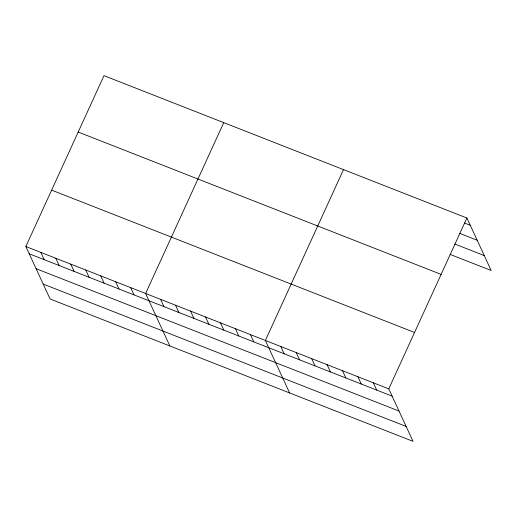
<?xml version="1.0" encoding="UTF-8"?>
<svg xmlns="http://www.w3.org/2000/svg" width="517" height="517" viewBox="0 0 517 517"><rect width="100%" height="100%" fill="white"/><g stroke="black" fill="none" stroke-linecap="round" stroke-linejoin="round"><path stroke-width="0.78" d="M25.85 246.512L388.771 388.862L413.018 441.337L50.097 298.988L25.85 246.512L103.982 75.663L466.903 218.012L491.15 270.488L450.016 254.358M223.745 122.639L145.613 293.488L169.86 345.963M343.508 169.615L265.376 340.464L289.623 392.939M388.771 388.862L466.903 218.012M464.382 222.976L470.263 225.283M459.529 233.283L477.152 240.198M454.876 244.043L484.255 255.572M78.196 132.042L441.117 274.391M51.635 190.133L414.556 332.476M29.21 253.782L392.132 396.132M36.1 268.698L399.027 411.047M43.202 284.072L406.129 426.415M373.345 382.806L376.706 390.077M357.926 376.757L361.28 384.028M342.5 370.708L345.86 377.979M327.074 364.659L330.434 371.93M311.648 358.611L315.008 365.881M296.228 352.562L299.589 359.832M280.802 346.513L284.163 353.783M250.409 334.589L253.769 341.86M235.435 328.715L238.796 335.985M220.468 322.847L223.829 330.117M205.495 316.973L208.855 324.243M190.527 311.105L193.888 318.375M175.554 305.23L178.914 312.501M160.587 299.356L163.947 306.626M130.646 287.614L134 294.884M115.672 281.746L119.033 289.016M100.705 275.871L104.059 283.142M85.732 269.997L89.092 277.267M70.764 264.129L74.118 271.399M55.791 258.254L59.151 265.525M40.824 252.386L44.178 259.657"/></g></svg>
